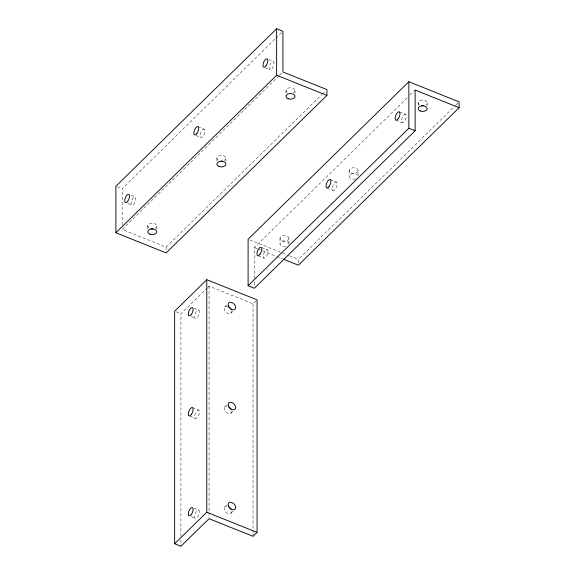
<?xml version="1.0" encoding="UTF-8"?>
<svg xmlns="http://www.w3.org/2000/svg" width="575" height="575" viewBox="0 0 575 575"><rect width="100%" height="100%" fill="white"/><g stroke="black" fill="none" stroke-linecap="round" stroke-linejoin="round"><path stroke-width="0.43" stroke-dasharray="2.88 2.16" d="M122.166 225.033L122.166 188.765L275.231 38.798M275.871 38.173L281.635 32.523M279.076 75.728L122.166 229.461L166.153 247.085L321.777 94.609M279.716 75.095L282.275 72.587M322.417 93.977L325.623 90.843M180.917 536.374L180.917 313.727L207.129 288.046M207.769 287.414L209.048 286.163L253.036 303.794L255.904 300.977M254.38 278.523L254.38 247.559L407.445 97.592M410.004 95.083L415.128 90.059M224.638 306.942L228.081 303.571M231.164 313.044L232.889 311.363M298.368 262.696L298.368 259.375L455.271 105.642M455.91 105.017L459.116 101.876M224.638 406.927L228.081 403.549M231.164 413.03L232.889 411.348M224.638 506.913L226.931 504.663M231.164 513.015L234.614 509.644M268.654 59.52L273.369 61.41A4.478 1.876 -68.2 0 1 272.291 68.303A4.478 1.876 -68.2 0 1 269.337 66.923A4.478 1.876 -68.2 0 1 273.369 61.41M399.294 111.873L405.583 114.389A4.478 1.876 -68.2 0 1 404.498 121.282A4.478 1.876 -68.2 0 1 401.544 119.909A4.478 1.876 -68.2 0 1 405.583 114.389M265.248 67.792L269.955 69.683M395.887 120.146L402.169 122.662M197.965 126.615L204.247 129.131A4.478 1.876 -68.2 0 1 203.169 136.031A4.478 1.876 -68.2 0 1 200.215 134.651A4.478 1.876 -68.2 0 1 204.247 129.131M330.172 179.594L336.461 182.117A4.478 1.876 -68.2 0 1 335.376 189.01A4.478 1.876 -68.2 0 1 332.429 187.63A4.478 1.876 -68.2 0 1 336.461 182.117M196.125 135.52L200.84 137.411M326.765 187.867L333.047 190.39M117.458 186.882L122.166 188.765M249.744 239.89L281.887 252.77M282.713 253.101L288.478 255.415M289.304 255.746L298.368 259.375M131.201 195.284L135.125 196.858A4.478 1.876 -68.2 0 1 134.047 203.751A4.478 1.876 -68.2 0 1 131.093 202.371A4.478 1.876 -68.2 0 1 135.125 196.858M261.841 247.638L267.339 249.838A4.478 1.876 -68.2 0 1 266.254 256.738A4.478 1.876 -68.2 0 1 263.307 255.357A4.478 1.876 -68.2 0 1 267.339 249.838M254.38 247.559L256.874 248.558M257.701 248.896L275.957 256.213M276.791 256.543L282.598 258.872M127.787 203.557L131.718 205.131M258.427 255.911L263.925 258.11M193.983 308.229L198.698 310.119A4.478 1.876 -68.2 0 1 197.62 317.012A4.478 1.876 -68.2 0 1 194.666 315.632A4.478 1.876 -68.2 0 1 198.698 310.119M191.36 316.818L195.292 318.392M176.209 311.837L180.917 313.727M192.417 407.582L198.698 410.104A4.478 1.876 -68.2 0 1 197.62 416.997A4.478 1.876 -68.2 0 1 194.666 415.617A4.478 1.876 -68.2 0 1 198.698 410.104M189.793 416.171L195.292 418.377M193.983 508.199L198.698 510.09A4.478 1.876 -68.2 0 1 197.62 516.982A4.478 1.876 -68.2 0 1 194.666 515.602A4.478 1.876 -68.2 0 1 198.698 510.09M191.36 516.788L195.292 518.363M427.196 102.954L427.196 105.448M418.255 102.702L418.255 107.683M358.074 170.682A4.478 2.803 0 0 1 351.196 172.917A4.478 2.803 0 0 1 351.548 168.065A4.478 2.803 0 0 1 358.074 170.682L358.074 176.496M349.133 170.43L349.133 176.237M294.989 90.663L294.989 93.157M288.952 238.409A4.478 2.803 0 0 1 282.073 240.638A4.478 2.803 0 0 1 282.426 235.786A4.478 2.803 0 0 1 288.952 238.409L288.952 244.217M286.048 90.412L286.048 96.226M280.011 238.151L280.011 243.965M254.38 282.059L254.38 286.487M253.036 303.794L253.036 531.825M253.036 532.723L253.036 536.317M225.867 158.391L225.867 163.372M216.926 158.139L216.926 163.12M209.048 286.163L209.048 511.506M209.048 512.404L209.048 517.788M180.917 539.968L180.917 546.25M166.153 247.085L166.153 251.239M156.745 226.119L156.745 231.1M147.804 225.86L147.804 229.181M419.419 104.722A4.478 2.803 0 0 1 419.707 100.762A4.478 2.803 0 0 1 426.032 100.941A4.478 2.803 0 0 1 425.744 104.902M231.545 310.55A4.478 2.94 45.6 0 1 228.879 313.756A4.478 2.94 45.6 0 1 224.257 309.436A4.478 2.94 45.6 0 1 226.924 306.238M231.675 511.477A4.478 2.94 45.6 0 1 228.232 513.568A4.478 2.94 45.6 0 1 224.185 509.083A4.478 2.94 45.6 0 1 226.924 506.208M231.675 411.492A4.478 2.94 45.6 0 1 228.232 413.583A4.478 2.94 45.6 0 1 224.185 409.098A4.478 2.94 45.6 0 1 226.924 406.223M287.213 92.431A4.478 2.803 0 0 1 287.5 88.471A4.478 2.803 0 0 1 293.818 88.651A4.478 2.803 0 0 1 293.53 92.611M148.968 227.88A4.478 2.803 0 0 1 149.256 223.919A4.478 2.803 0 0 1 155.581 224.099A4.478 2.803 0 0 1 155.293 228.059M218.09 160.152A4.478 2.803 0 0 1 218.378 156.192A4.478 2.803 0 0 1 224.696 156.371A4.478 2.803 0 0 1 224.408 160.332M285.444 246.833A4.478 2.803 0 0 1 280.111 244.691A4.478 2.803 0 0 1 283.525 241.356A4.478 2.803 0 0 1 288.858 243.491M355.666 178.854A4.478 2.803 0 0 1 349.471 177.438A4.478 2.803 0 0 1 352.267 173.693A4.478 2.803 0 0 1 357.981 175.763"/><path stroke-width="0.86" d="M276.632 28.75L115.884 186.25L115.884 232.753L166.153 252.899L326.902 95.4L326.902 89.585L282.914 71.961L282.914 31.266L276.632 28.75L276.632 75.253L115.884 232.753M206.784 279.709L174.635 311.212L174.635 543.734L180.917 546.25L209.048 518.686L253.036 536.317L257.054 532.378L257.054 299.855L206.784 279.709L206.784 512.232L174.635 543.734M408.847 81.729L248.098 239.229L248.098 285.739L254.38 288.255L415.128 130.755L415.128 90.059L459.116 107.69L459.116 101.876L408.847 81.729L408.847 128.239L248.098 285.739M459.116 107.69L298.368 265.19L283.432 259.203M276.632 75.253L326.902 95.4M408.847 128.239L415.128 130.755M206.784 512.232L257.054 532.378M423.689 105.57A4.478 2.803 0 0 1 421.374 105.505M227.901 306.504A4.478 2.94 45.6 0 1 231.164 309.558M228.879 506.985A4.478 2.94 45.6 0 1 231.164 509.529M228.879 406.999A4.478 2.94 45.6 0 1 231.164 409.544M153.23 228.728A4.478 2.803 0 0 1 150.916 228.663M222.353 161A4.478 2.803 0 0 1 221.188 161.065M228.275 305.498A4.478 2.94 45.6 0 0 234.586 309.594A4.478 2.94 45.6 0 0 232.897 303.082A4.478 2.94 45.6 0 0 228.275 305.498M228.275 505.468A4.478 2.94 45.6 0 0 234.586 509.565A4.478 2.94 45.6 0 0 232.897 503.053A4.478 2.94 45.6 0 0 228.275 505.468M191.331 314.489A4.478 1.876 -68.2 0 0 192.417 307.596A4.478 1.876 -68.2 0 0 188.384 313.116A4.478 1.876 -68.2 0 0 191.331 314.489M191.331 514.46A4.478 1.876 -68.2 0 0 192.417 507.567A4.478 1.876 -68.2 0 0 188.384 513.087A4.478 1.876 -68.2 0 0 191.331 514.46M228.275 405.483A4.478 2.94 45.6 0 0 234.586 409.58A4.478 2.94 45.6 0 0 232.897 403.068A4.478 2.94 45.6 0 0 228.275 405.483M191.331 414.474A4.478 1.876 -68.2 0 0 192.417 407.582A4.478 1.876 -68.2 0 0 188.384 413.102A4.478 1.876 -68.2 0 0 191.331 414.474M288.104 98.713A4.478 2.803 0 0 0 294.989 96.478A4.478 2.803 0 0 0 288.456 93.862A4.478 2.803 0 0 0 288.104 98.713M149.859 234.162A4.478 2.803 0 0 0 156.745 231.926A4.478 2.803 0 0 0 150.212 229.31A4.478 2.803 0 0 0 149.859 234.162M266.002 65.787A4.478 1.876 -68.2 0 0 267.088 58.887A4.478 1.876 -68.2 0 0 263.048 64.407A4.478 1.876 -68.2 0 0 266.002 65.787M127.758 201.236A4.478 1.876 -68.2 0 0 128.843 194.343A4.478 1.876 -68.2 0 0 124.811 199.856A4.478 1.876 -68.2 0 0 127.758 201.236M218.982 166.441A4.478 2.803 0 0 0 225.867 164.206A4.478 2.803 0 0 0 219.334 161.589A4.478 2.803 0 0 0 218.982 166.441M196.88 133.508A4.478 1.876 -68.2 0 0 197.965 126.615A4.478 1.876 -68.2 0 0 193.926 132.135A4.478 1.876 -68.2 0 0 196.88 133.508M398.216 118.766A4.478 1.876 -68.2 0 0 399.294 111.873A4.478 1.876 -68.2 0 0 395.262 117.386A4.478 1.876 -68.2 0 0 398.216 118.766M259.972 254.215A4.478 1.876 -68.2 0 0 261.057 247.322A4.478 1.876 -68.2 0 0 257.018 252.835A4.478 1.876 -68.2 0 0 259.972 254.215M420.318 111.004A4.478 2.803 0 0 0 427.196 108.768A4.478 2.803 0 0 0 420.67 106.152A4.478 2.803 0 0 0 420.318 111.004M329.094 186.494A4.478 1.876 -68.2 0 0 330.172 179.594A4.478 1.876 -68.2 0 0 326.14 185.114A4.478 1.876 -68.2 0 0 329.094 186.494"/></g></svg>
